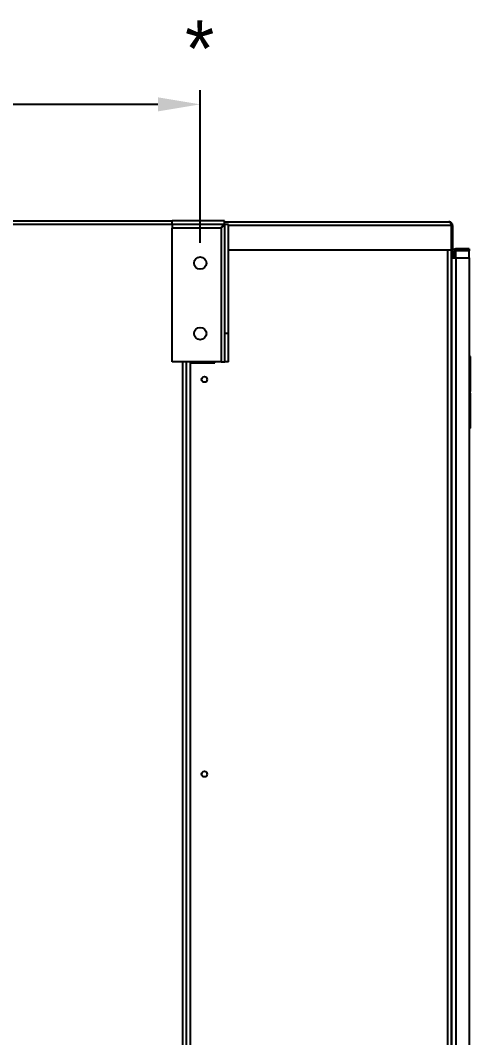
# Model space of a CAD drawing. Header units: inches. Extents: x 1229 to 1453, y -1023 to -720.
# Drawn here: x 1353.3 to 1369.26, y -934.96 to -898.87 of the extents above; entities that cross this region are included whole.
import ezdxf

# ---------------------------------------------------------------- set-up
doc = ezdxf.new("R2010")
doc.units = ezdxf.units.IN
doc.header["$MEASUREMENT"] = 0
doc.header["$PDSIZE"] = -1
doc.dimstyles.new('RAE Solutions', dxfattribs={"dimtxt": 2, "dimasz": 1.5, "dimexe": 0.5, "dimexo": 0.5, "dimgap": 0.5, "dimtad": 0, "dimtih": 1, "dimtoh": 1, "dimdec": 3, "dimrnd": 0.125, "dimzin": 1, "dimdsep": 46, "dimlunit": 5, "dimtxsty": 'Standard', "dimcen": 0.09, "dimadec": 0, "dimazin": 0, "dimtfac": 1, "dimtdec": 3, "dimtofl": 0, "dimtmove": 0, "dimatfit": 3, "dimfxl": 1, "dimtolj": 1, "dimtzin": 1, "dimarcsym": 0})

# ---------------------------------------------------------------- blocks, each defined once
blk = doc.blocks.new('*D275')
at = {"color": 0, "lineweight": -2, "transparency": 16777216}
for p, q in [((1319.736, -906.764), (1319.736, -901.353)), ((1359.674, -906.764), (1359.674, -901.353)), ((1321.236, -901.853), (1337.705, -901.853)), ((1358.174, -901.853), (1341.705, -901.853))]:
    blk.add_line(p, q, dxfattribs=at)
at = {"color": 0, "transparency": 16777216}
for points in [[(1321.236, -901.603), (1321.236, -902.103), (1319.736, -901.853)], [(1358.174, -901.603), (1358.174, -902.103), (1359.674, -901.853)]]:
    blk.add_solid(points, dxfattribs=at)
at = {"layer": 'Defpoints', "color": 0, "transparency": 16777216}
for p in [(1359.674, -901.853), (1319.736, -907.264), (1359.674, -907.264)]:
    blk.add_point(p, dxfattribs=at)
at = {"color": 0, "transparency": 16777216, "insert": (1339.705, -901.853), "char_height": 2, "attachment_point": 5}
blk.add_mtext('\\A1;40', dxfattribs=at)

msp = doc.modelspace()

# ---------------------------------------------------------------- linework, layer by layer
at = {"color": 18, "linetype": 'Continuous', "lineweight": 25, "true_color": 0x000000}
for p, q in [((1239.6739, -905.9825), (1358.6739, -905.9825)), ((1358.6739, -906.1155), (1239.6739, -906.1155)), ((1358.6739, -906.1125), (1358.6739, -905.9825)), ((1360.5368, -905.9825), (1358.6739, -905.9825)), ((1360.5368, -906.1125), (1358.6739, -906.1125)), ((1358.6739, -906.1125), (1358.6739, -906.2465)), ((1360.5368, -906.1125), (1360.5368, -905.9825)), ((1360.5368, -906.0196), (1368.4869, -906.0196)), ((1360.6739, -906.1196), (1360.5439, -906.1196)), ((1360.5439, -909.9825), (1360.5439, -906.1196)), ((1360.6739, -909.9825), (1360.6739, -906.1196)), ((1360.4099, -906.2465), (1358.6739, -906.2465)), ((1358.6739, -910.9825), (1358.6739, -906.2465)), ((1360.4099, -906.2465), (1360.4099, -910.9825)), ((1360.5062, -906.1526), (1360.4727, -906.1526)), ((1368.5628, -906.1526), (1360.6739, -906.1526)), ((1368.5628, -906.1526), (1368.5628, -907.0196)), ((1368.5699, -906.1526), (1368.5628, -906.1526)), ((1368.6199, -906.1526), (1368.5699, -906.1526)), ((1368.5699, -906.1526), (1368.5699, -907.0196)), ((1368.6199, -906.1526), (1368.6199, -907.0196)), ((1368.5628, -907.0196), (1360.6739, -907.0196)), ((1368.4369, -907.0196), (1368.4369, -944.4265)), ((1368.6199, -907.0196), (1368.5699, -907.0196)), ((1368.5699, -907.0196), (1368.5699, -944.4265)), ((1368.5859, -907.0456), (1368.6117, -907.0456)), ((1368.5859, -907.0456), (1368.5859, -907.2956)), ((1368.6117, -907.0456), (1368.6489, -907.0456)), ((1368.6489, -907.0456), (1368.6489, -907.2956)), ((1368.7319, -907.0456), (1368.7319, -906.9826)), ((1369.2109, -906.9826), (1368.7319, -906.9826)), ((1369.2109, -907.0456), (1368.7319, -907.0456)), ((1368.7319, -907.2956), (1368.7319, -907.0456)), ((1369.2109, -906.9826), (1369.2109, -907.0456)), ((1369.2109, -907.2956), (1369.2109, -907.0456)), ((1368.5859, -943.5456), (1368.5859, -907.2956)), ((1368.5859, -907.2956), (1368.6117, -907.2956)), ((1368.6117, -907.2956), (1368.7319, -907.2956)), ((1368.7319, -907.2956), (1368.7319, -943.5456)), ((1368.7319, -907.2956), (1369.2109, -907.2956)), ((1369.2109, -907.2956), (1369.2109, -943.5456)), ((1360.6739, -909.9825), (1360.5439, -909.9825)), ((1360.5439, -910.9825), (1360.5439, -909.9825)), ((1360.6739, -910.9825), (1360.6739, -909.9825)), ((1369.2579, -910.8006), (1369.2109, -910.8006)), ((1369.2579, -912.0406), (1369.2579, -910.8006)), ((1360.4099, -910.9825), (1358.6739, -910.9825)), ((1359.0409, -910.9825), (1359.0409, -944.4265)), ((1359.1739, -910.9825), (1359.1739, -944.4265)), ((1359.3199, -910.9825), (1359.3199, -911.0276)), ((1359.3199, -911.0276), (1359.3199, -944.4265)), ((1359.3199, -911.0276), (1360.1949, -911.0276)), ((1360.1739, -910.9825), (1360.1739, -911.0276)), ((1360.1949, -911.0276), (1360.1949, -910.9825)), ((1360.4099, -910.9825), (1360.5439, -910.9825)), ((1360.6739, -910.9825), (1360.5439, -910.9825)), ((1368.5699, -912.1031), (1368.5859, -912.1031)), ((1369.2579, -912.0406), (1369.2109, -912.0406)), ((1369.2574, -912.1031), (1369.2109, -912.1031)), ((1369.2421, -912.1031), (1369.2421, -912.0406)), ((1369.2574, -913.3431), (1369.2574, -912.1031)), ((1368.5699, -913.3431), (1368.5859, -913.3431)), ((1369.2574, -913.3431), (1369.2109, -913.3431))]:
    msp.add_line(p, q, dxfattribs=at)
for centre, radius in [((1359.6739, -907.4825), 0.2188), ((1359.6739, -909.9825), 0.2188), ((1359.8199, -911.6111), 0.0995), ((1359.8199, -925.6111), 0.0995)]:
    msp.add_circle(centre, radius, dxfattribs=at)
for radius, end in [(0.146, 145.35478), (0.083, 180)]:
    msp.add_arc((1368.7319, -907.1286), radius, 90, end, dxfattribs=at)
for points, knots in [([(1360.4099, -906.2465), (1360.4204, -906.229), (1360.4416, -906.1939), (1360.4733, -906.1496), (1360.5051, -906.1186), (1360.5262, -906.1146), (1360.5368, -906.1125)], [0, 0, 0, 0, 0.2499997, 0.4999982, 0.7500043, 1, 1, 1, 1]), ([(1360.5439, -906.1196), (1360.5428, -906.1207), (1360.5406, -906.1228), (1360.5246, -906.1359), (1360.4983, -906.1593), (1360.4596, -906.1979), (1360.4272, -906.2296), (1360.4099, -906.2465)], [0, 0, 0, 0, 0.1511523, 0.3020004, 0.4605084, 0.711982, 1, 1, 1, 1]), ([(1368.4869, -906.0196), (1368.4957, -906.021), (1368.515, -906.0241), (1368.5401, -906.0483), (1368.5552, -906.0849), (1368.5614, -906.1205), (1368.5624, -906.1438), (1368.5628, -906.1526)], [0, 0, 0, 0, 0.2277485, 0.4962014, 0.6892053, 0.8824399, 1, 1, 1, 1]), ([(1368.6199, -906.1526), (1368.619, -906.1409), (1368.6172, -906.1186), (1368.605, -906.0894), (1368.5896, -906.0668), (1368.5684, -906.0461), (1368.5355, -906.0253), (1368.5052, -906.0218), (1368.4869, -906.0196)], [0, 0, 0, 0, 0.15709085, 0.29742919, 0.42172758, 0.53098073, 0.71670474, 1, 1, 1, 1]), ([(1368.5699, -906.1526), (1368.5692, -906.1453), (1368.568, -906.1314), (1368.5629, -906.1174), (1368.559, -906.1118), (1368.5586, -906.1112)], [0, 0, 0, 0, 0.4983993, 0.9495515, 1, 1, 1, 1])]:
    msp.add_open_spline(points, degree=3, knots=knots, dxfattribs=at)

# ---------------------------------------------------------------- texts
at = {"color": 18, "true_color": 0x000000, "insert": (1359.6525, -899.873), "char_height": 2, "attachment_point": 5}
msp.add_mtext('\\A1;*', dxfattribs=at)

# ---------------------------------------------------------------- dimensions: what is measured, and where the dimension line sits
at = {"color": 18, "true_color": 0x000000}
dim = msp.add_linear_dim(base=(1359.673854293, -901.852501791), p1=(1319.736354293, -907.2637971909), p2=(1359.673854293, -907.2637972179), dimstyle='RAE Solutions', dxfattribs=at)
dim.commit()
dim.dimension.update_dxf_attribs({"geometry": '*D275', "text_midpoint": (1339.705104293, -901.852501791)})

doc.saveas('drawing.dxf')
